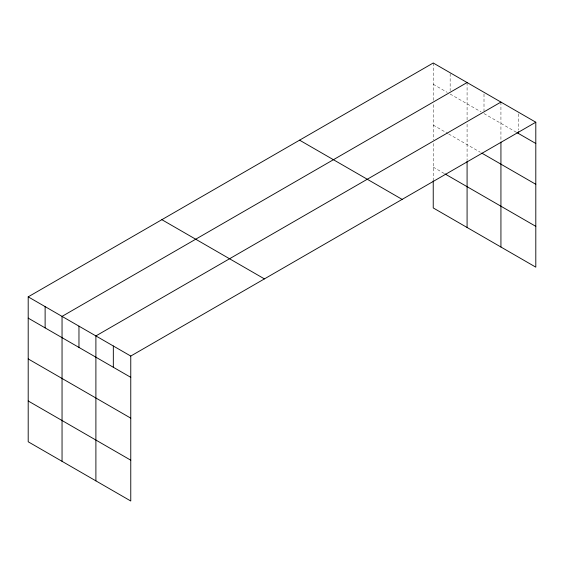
<?xml version="1.0" encoding="UTF-8"?>
<svg xmlns="http://www.w3.org/2000/svg" width="564" height="564" viewBox="0 0 564 564"><rect width="100%" height="100%" fill="white"/><g stroke="black" fill="none" stroke-linecap="round" stroke-linejoin="round"><path stroke-width="0.42" stroke-dasharray="2.82 2.11" d="M433.237 84.276L447.217 92.348M450.157 94.047L481.064 111.891M484.004 113.59L516.088 132.11M433.237 125.088L447.95 133.583M448.683 134.006L480.324 152.273M433.237 167.127L444.27 173.5M518.365 113.85L518.365 130.023M500.931 102.084L500.931 141.212M484.004 94.012L484.004 111.037M467.084 82.541L467.084 119.97M467.084 124.221L467.084 160.395M450.157 73.623L450.157 90.642M433.237 62.999L433.237 100.427M433.237 104.678L433.237 139.978M433.237 143.482L433.237 179.881"/><path stroke-width="0.85" d="M535.8 122.219L130.763 356.06L130.763 501.001L28.2 441.781L28.2 296.847L433.237 62.999L535.8 122.219L535.8 267.153L433.237 207.94L433.237 180.734M467.084 82.541L62.047 316.383L62.047 461.324M500.931 102.084L95.894 335.925L95.894 480.866M516.85 132.547L535.8 143.489M481.797 153.119L535.8 184.301M445.01 173.931L535.8 226.347M299.576 140.168L402.139 199.388M161.861 219.678L264.424 278.891M28.2 296.847L130.763 356.06M28.2 318.117L130.763 377.337M28.2 358.93L130.763 418.143M28.2 400.976L130.763 460.189M518.365 131.722L518.365 133.428M500.931 142.065L500.931 247.025M467.084 161.269L467.084 227.482M113.329 345.993L113.329 367.27M78.967 326.154L78.967 347.431M45.12 306.619L45.12 327.888"/></g></svg>
